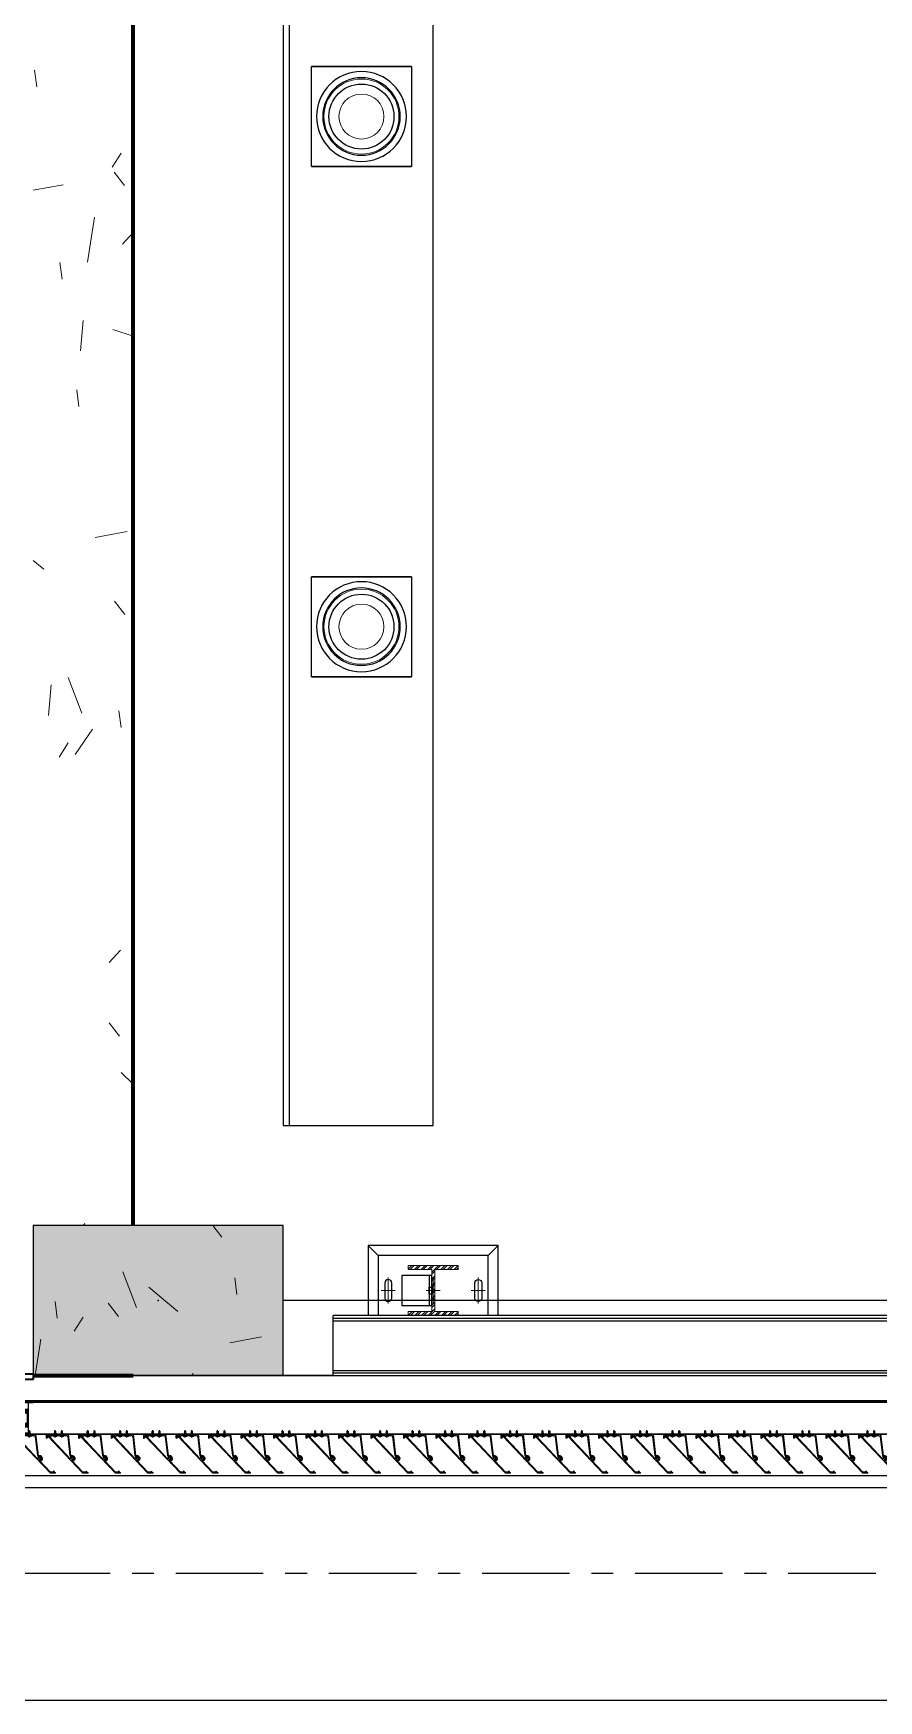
# Model space of a CAD drawing. Header units: millimetres. Extents: x -4391136 to -1798569, y -886572 to -291056.
# Drawn here: x -2515103 to -2513412, y -394066 to -390732 of the extents above; entities that cross this region are included whole.
import ezdxf
from ezdxf.enums import TextEntityAlignment as Align

# ---------------------------------------------------------------- set-up
doc = ezdxf.new("R2010")
doc.units = ezdxf.units.MM
doc.set_wipeout_variables(frame=1)
for name, pattern in [('CENTER', [50.800000000000004, 31.75, -6.35, 6.35, -6.35]), ('TA_GL_000.70000', [1.925, 0.7, -0.175, 0.175, -0.175, 0.7]), ('XKITLINE00', [0]), ('XKITLINE02', [4, 2, -2]), ('Xref-C-1-PP17-AR-2214-01-B$0$Hidden', [7.143800000000001, 4.7625, -2.3813])]:
    doc.linetypes.add(name, pattern=pattern)
for name, color, linetype in [('000 - 0_SYM_DWG_GRID-BUBBLE_MAIN_COLOR_1', 7, 'Continuous'), ('000 - 0_SYM_DWG_GRIDLINE_MAIN_COLOR_251', 7, 'Continuous'), ('000 - CONCRETE_COL_HATCH_', 7, 'Continuous'), ('000 - EXISTING_COLUMN_CUT_COLOR_5', 7, 'Continuous'), ('000 - EXISTING_CONCRETE_CUT_COLOR_5', 7, 'Continuous'), ('000 - GRID', 7, 'CENTER'), ('000 - STRUCTURE_STEEL_ACCESORIES_HATCH_', 7, 'Continuous'), ('000 - STRUCTURE_STEEL_ACCESORIES_HIDDEN_', 7, 'Continuous'), ('000 - STRUCTURE_STEEL_ACCESORIES_MAIN_COLOR_1', 7, 'Continuous'), ('000 - STRUCTURE_STEEL_FRAMING_CUT_COLOR_4', 7, 'Continuous'), ('000 - STRUCTURE_STEEL_FRAMING_HIDDEN_', 7, 'Continuous'), ('000 - STRUCTURE_STEEL_FRAMING_SUB_COLOR_2', 7, 'Continuous'), ('000 - STRUCTURE_STEEL_FRAMING_WIPEOUT_', 7, 'Continuous'), ('010 - ASPG_ACCESSORIES_MAIN_COLOR_1', 7, 'Continuous'), ('010 - ASPG_EXTR_MAIN_COLOR_2', 7, 'Continuous'), ('010 - ASPG_FRAMING_CUT_COLOR_4', 7, 'Continuous'), ('010 - ASPG_FRAMING_HATCH_', 7, 'Continuous'), ('010 - ASPG_FRAMING_MAIN_COLOR_1', 7, 'Continuous'), ('010 - ASPG_FRAMING_MAIN_COLOR_2', 7, 'Continuous'), ('010 - ASPG_FRAMING_SUB_COLOR_2', 7, 'Continuous'), ('010 - ASPG_FRAMING_WIPEOUT_', 7, 'Continuous'), ('_PP-Dim', 7, 'Continuous'), ('BOLT & SCREW', 7, 'Continuous'), ('Center Line', 7, 'CENTER'), ('Xref-C-1-PP17-AR-2214-01-B$0$A-DETL-MBND', 7, 'Xref-C-1-PP17-AR-2214-01-B$0$Hidden'), ('Xref-C-1-PP17-AR-2214-01-B$0$A-FLOR-E', 7, 'Continuous'), ('Xref-C-1-PP17-AR-2214-01-B$0$A-GLAZ-CURT', 7, 'Continuous'), ('Xref-C-1-PP17-AR-2214-01-B$0$A-ROOF', 7, 'Continuous'), ('Xref-C-1-PP17-AR-2214-01-B$0$A-ROOF-OTLN', 7, 'Continuous'), ('Xref-C-1-PP17-AR-2214-01-B$0$A-Wall', 7, 'Continuous'), ('Xref-C-1-PP17-AR-2214-01-B$0$A-WALL-PATT', 7, 'Continuous'), ('Xref-C-1-PP17-AR-2214-01-B$0$P-SANR-FIXT', 7, 'Continuous'), ('Xref-C-1-PP17-AR-2214-01-B$0$S-BEAM', 7, 'Continuous'), ('Xref-C-1-PP17-AR-2214-01-B$0$S-COLS', 7, 'Continuous'), ('Xref-C-1-PP17-AR-2214-01-B$0$S-COLS-E', 7, 'Continuous'), ('Xref-C-1-PP17-AR-2214-01-B$0$WALL-E', 7, 'Continuous')]:
    doc.layers.add(name, color=color, linetype=linetype)
doc.layers.add('000 - STRUCTURE_STEEL_FRAMING_DEF_SUB', color=7, linetype='Continuous', plot=False)
doc.layers.add('010 - ASPG_EXTR_DEF_SUB', color=7, linetype='Continuous', plot=False)
doc.layers.add('12-GRID', color=7, linetype='CENTER', lineweight=13)
doc.layers.add('SCREW', color=7, linetype='Continuous', lineweight=5)
doc.styles.add('Arial', font='arial.ttf', dxfattribs={"height": 1500})
doc.styles.add('TA', font='', dxfattribs={"height": 4.5})
doc.styles.get('TA').set_extended_font_data('Cordia New')

# ---------------------------------------------------------------- blocks, each defined once
blk = doc.blocks.new('*U1279')
at = {"layer": '000 - 0_SYM_DWG_GRIDLINE_MAIN_COLOR_251', "color": 7, "linetype": 'ByBlock', "ltscale": 5}
blk.add_line((29.9999999999998, 0), (-560.4999999999969, 6.311186212045594e-14), dxfattribs=at)
at = {"color": 7, "style": 'TA', "flags": 1}
blk.add_attdef('LOCATION', (5.999999999999999, -6.000000000000001), '', height=4.5, rotation=270, dxfattribs=at)
at = {"layer": '000 - 0_SYM_DWG_GRID-BUBBLE_MAIN_COLOR_1', "color": 7, "style": 'Arial'}
blk.add_attdef('GRID-HEAD', text='', height=4.000000000000002, rotation=179.9999999999862, dxfattribs=at).set_placement((73.74999998541178, 0), align=Align.MIDDLE_CENTER)
blk = doc.blocks.new('W-1-PP17-ENT2_REV00_20260526-152343_LOPF_MAIN_DIMS')
at = {"layer": '000 - GRID', "color": 7, "linetype": 'TA_GL_000.70000', "xscale": 50.00000000000036, "yscale": 50.00000000000036, "zscale": 50.00000000000036, "rotation": 180}
blk.add_blockref('*U1279', (-26525, -10599.99999999948), dxfattribs=at)
blk = doc.blocks.new('Xref-C-1-PP17-AR-2214-01-B$0$DPA_PF_Floor Drain_Dome - 200L x 200W-22736265-ENTRANCE 2 - LOWER ROOF FLOOR PLAN01-flat-2')
at = {"layer": 'Xref-C-1-PP17-AR-2214-01-B$0$P-SANR-FIXT', "color": 7}
for p, q in [((-100, -100), (-100, 100)), ((-100, 100), (100, 100)), ((100, 100), (100, -100)), ((100, -100), (-100, -100))]:
    blk.add_line(p, q, dxfattribs=at)
at = {"layer": 'Xref-C-1-PP17-AR-2214-01-B$0$P-SANR-FIXT', "color": 7, "lineweight": 9}
for p, q in [((-100, -100), (-100, 100)), ((-100, 100), (100, 100)), ((100, 100), (-100, 100)), ((-100, 100), (-100, -100)), ((100, 100), (100, -100)), ((100, -100), (100, 100)), ((100, -100), (-100, -100)), ((-100, -100), (100, -100))]:
    blk.add_line(p, q, dxfattribs=at)
at = {"layer": 'Xref-C-1-PP17-AR-2214-01-B$0$P-SANR-FIXT', "color": 7}
blk.add_circle((0, 0), 65.00000000000009, dxfattribs=at)
for radius, start, end in [(90.00000000000969, 0, 180), (77.50000000000539, 0, 180), (90.00000000000969, 180, 0), (77.50000000000539, 180, 0)]:
    blk.add_arc((0, 0), radius, start, end, dxfattribs=at)
at = {"layer": 'Xref-C-1-PP17-AR-2214-01-B$0$P-SANR-FIXT', "color": 7, "lineweight": 9}
for radius, start, end in [(74.99999999999994, 90, 270), (74.99999999999994, 270, 90), (45.00000000000005, 90, 270), (45.00000000000004, 270, 90)]:
    blk.add_arc((0, 0), radius, start, end, dxfattribs=at)
blk = doc.blocks.new('Xref-C-1-PP17-AR-2214-01-B$0$ACM_STR_COLN_Precast- Rectangular Column - 300x500-31462673-ENTRANCE 2 - LOWER ROOF FLOOR PLAN01-flat-1')
at = {"layer": 'Xref-C-1-PP17-AR-2214-01-B$0$S-COLS-E', "lineweight": 9}
h = blk.add_hatch(dxfattribs=at)
h.set_pattern_fill('ACET-2D-FP_30', style=0, pattern_type=2)
h.set_pattern_definition([(49.99999999999999, (2730087.727, 516183.947), (-459.0337474724126, 385.1750482020263), [76.2, -838.2]), (355, (2730087.727, 516183.947), (65.2825274575068, 746.1827032957545), [60.96, -670.56]), (100.451, (2730148.455, 516178.634), (-693.3830033246074, -127.8976821547151), [64.76000000000003, -712.3600000000004]), (46.184, (2730087.727, 516387.1470000001), (-648.5724862192296, 622.3064181256746), [114.3, -1257.299999999999]), (96.63599999999998, (2730178.087, 516373.133), (-1050.534318683824, -122.2199233656631), [97.14000000000112, -1068.540000000012]), (351.184, (2730087.727, 516387.1470000001), (172.1971373415032, 1110.274966525139), [91.44000000000005, -1005.840000000001]), (21, (2730189.327, 516336.347), (-214.7433929342337, 559.4256646482164), [76.20000000000026, -838.2000000000029]), (326, (2730189.327, 516336.347), (418.8539380654042, 620.9765000836203), [60.95999999999972, -670.5599999999969]), (71.45100000000001, (2730239.865, 516302.258), (-668.4524660190125, 224.2969172171013), [64.75999999999985, -712.3599999999983]), (37.50000000000001, (2730087.727, 516183.947), (-158.7692420154774, 206.9121046213362), [33.528, -628.904, 33.528, -1320.292]), (37.50000000000001, (2730087.727, 516183.947), (-158.7692420154774, 206.9121046213362), [-695.96, -647.192, 33.528, -639.572]), (7.499999999999999, (2730087.727, 516183.947), (-47.30360574389223, 359.3065578758984), [33.528, -354.584, 33.528, -870.204]), (7.499999999999999, (2730087.727, 516183.947), (-47.30360574389223, 359.3065578758984), [-421.64, -613.664, 33.528, -223.012]), (327.5, (2729861.159, 516183.947), (146.1911639370438, 229.474161533996), [33.52800000000035, -220.4720000000024, 33.52800000000035, -1810.512000000019]), (327.5, (2729861.159, 516183.947), (146.1911639370438, 229.474161533996), [-287.5280000000031, -758.9520000000081, 33.52800000000035, -1018.032000000011]), (317.5, (2729759.559, 516183.947), (321.0978918266117, 350.4168590258024), [33.52799999999964, -296.6719999999968, 33.52799999999964, -1239.519999999987]), (317.5, (2729759.559, 516183.947), (321.0978918266117, 350.4168590258024), [-363.7279999999961, -492.7599999999948, 33.52799999999964, -713.2319999999924])])
h.paths.add_polyline_path([(-150.000000002794, -190.0000000005239), (-150.000000002794, -200.0000000005239), (149.999999997206, -200.0000000005239), (149.999999997206, 299.9999999994761), (-150.000000002794, 299.9999999994761)])
at = {"layer": 'Xref-C-1-PP17-AR-2214-01-B$0$S-COLS', "color": 7}
for p, q in [((150, 300), (-150, 300)), ((-150, 300), (-150, 290)), ((-150, 290), (-150, -190)), ((150, 290), (150, 300)), ((150, -190), (150, 290)), ((-150, -190), (-150, -200)), ((-150, -200), (150, -200)), ((150, -200), (150, -190))]:
    blk.add_line(p, q, dxfattribs=at)
blk = doc.blocks.new('Xref-C-1-PP17-AR-2214-01-B$0$DPA_PF_Floor Drain_Dome - 200L x 200W-22736265-ENTRANCE 2 - LOWER ROOF FLOOR PLAN01-flat-1')
at = {"layer": 'Xref-C-1-PP17-AR-2214-01-B$0$P-SANR-FIXT', "color": 7}
for p, q in [((-100, -100), (-100, 100)), ((-100, 100), (100, 100)), ((100, 100), (100, -100)), ((100, -100), (-100, -100))]:
    blk.add_line(p, q, dxfattribs=at)
at = {"layer": 'Xref-C-1-PP17-AR-2214-01-B$0$P-SANR-FIXT', "color": 7, "lineweight": 9}
for p, q in [((-100, -100), (-100, 100)), ((-100, 100), (100, 100)), ((100, 100), (-100, 100)), ((-100, 100), (-100, -100)), ((100, 100), (100, -100)), ((100, -100), (100, 100)), ((100, -100), (-100, -100)), ((-100, -100), (100, -100))]:
    blk.add_line(p, q, dxfattribs=at)
at = {"layer": 'Xref-C-1-PP17-AR-2214-01-B$0$P-SANR-FIXT', "color": 7}
blk.add_circle((0, 0), 65.00000000000009, dxfattribs=at)
for radius, start, end in [(90.00000000000969, 0, 180), (77.50000000000539, 0, 180), (90.00000000000969, 180, 0), (77.50000000000539, 180, 0)]:
    blk.add_arc((0, 0), radius, start, end, dxfattribs=at)
at = {"layer": 'Xref-C-1-PP17-AR-2214-01-B$0$P-SANR-FIXT', "color": 7, "lineweight": 9}
for radius, start, end in [(74.99999999999994, 90, 270), (74.99999999999994, 270, 90), (45.00000000000005, 90, 270), (45.00000000000004, 270, 90)]:
    blk.add_arc((0, 0), radius, start, end, dxfattribs=at)
blk = doc.blocks.new('Xref-C-1-PP17-AR-2214-01-B$0$DPA_Curved type B - Curved Type B-31237771-ENTRANCE 2 - LOWER ROOF FLOOR PLAN01-flat-1')
at = {"layer": 'Xref-C-1-PP17-AR-2214-01-B$0$A-GLAZ-CURT', "color": 7}
for p, q in [((0, 750), (0, -750)), ((0, -750), (0, 750))]:
    blk.add_line(p, q, dxfattribs=at)
blk = doc.blocks.new('Xref-C-1-PP17-AR-2214-01-B$0$DPA_Curved type A - Curved Type A-31239856-ENTRANCE 2 - LOWER ROOF FLOOR PLAN01-flat-1')
at = {"layer": 'Xref-C-1-PP17-AR-2214-01-B$0$A-GLAZ-CURT', "color": 7}
for p, q in [((0, 750.0000001523877), (0, 340.5497574991896)), ((0, 340.5497574991896), (0, 750.0000001523877))]:
    blk.add_line(p, q, dxfattribs=at)
blk = doc.blocks.new('Xref-C-1-PP17-AR-2214-01-B$0$DPA_CP_Entrance Canopy Curve_Ent 2_Edge Rev B-2 - Entrance Canopy Curve_Right-28747511-ENTRANCE 2 - LOWER ROOF FLOOR PLAN01-flat-1')
at = {"layer": 'Xref-C-1-PP17-AR-2214-01-B$0$A-GLAZ-CURT', "color": 7, "lineweight": 35}
for p, q in [((-2729940.244708745, -516383.9466690921), (-2729940.244708745, -516562.7777982921)), ((-2729930.244708745, -516383.3969165502), (-2729937.727068959, -516383.3969165502)), ((-2729930.244708745, -516562.7777982921), (-2729930.244708745, -516383.3969165502))]:
    blk.add_line(p, q, dxfattribs=at)
blk = doc.blocks.new('*U2737')
at = {"layer": '000 - CONCRETE_COL_HATCH_'}
h = blk.add_hatch(dxfattribs=at)
h.set_pattern_fill('AR-CONC', scale=0.5)
h.set_pattern_definition([(49.99999999999999, (0, -6.123233995708253e-15), (3.586300913003767, -0.3137606749129755), [0.375, -4.125]), (355, (0, -6.123233995708253e-15), (-0.693756668065, 3.760960668500059), [0.3, -3.3]), (100.45144446, (0.2988584049999972, -0.02614672000000612), (2.89254423363556, 3.447199954843147), [0.3187009599999998, -3.505710559999998]), (46.18420000000001, (0, 0.9999999999999939), (5.336206653357862, -0.8275964039653827), [0.5625, -6.1875]), (96.63563549, (0.4446837249999973, 0.9310334649999938), (4.673309728371142, 4.870593003872752), [0.47805171, -5.258568799999999]), (351.1841639899999, (0, 0.9999999999999939), (4.673309725273866, 4.870593001349951), [0.45, -4.950000005]), (21, (0.5, 0.7499999999999939), (2.984535260592308, -2.013094453326694), [0.375, -4.125]), (326.0000000000001, (0.5, 0.7499999999999939), (1.216576659607909, 3.625750225234265), [0.3, -3.3]), (71.45144474, (0.7487112700000012, 0.5822421299999939), (4.201111883649856, 1.612655764031769), [0.31870095, -3.50571056]), (37.50000000000001, (0, -6.123233995708253e-15), (0.06079927658645334, 1.664469269156557), [0, -3.26, 0, -3.35, 0, -3.3125]), (7.499999999999999, (0, -6.123233995708253e-15), (1.315347687210743, 1.972058559411801), [0, -1.91, 0, -3.185, 0, -1.2625]), (327.5, (-1.115000000000002, -6.123233995708253e-15), (2.669112180862045, -0.1127743586718988), [0, -1.25, 0, -3.9, 0, -5.175]), (317.5, (-1.615000000000002, -6.123233995708253e-15), (2.915930846711931, 0.5005249116615886), [0, -1.625, 0, -2.59, 0, -3.675])])
h.paths.add_polyline_path([(-250.0000000002328, -150.0000000013974), (250.0000000002328, -150.0000000013974), (250.0000000002328, 150.0000000013965), (-250.0000000002328, 150.0000000013965)])
at = {"color": 7}
blk.add_point((0, -4.547473508864641e-13), dxfattribs=at)
at = {"layer": '000 - EXISTING_COLUMN_CUT_COLOR_5', "color": 7}
blk.add_lwpolyline([(-250.0000000002328, -150.0000000013974), (250.0000000002328, -150.0000000013974), (250.0000000002328, 150.0000000013965), (-250.0000000002328, 150.0000000013965)], close=True, dxfattribs=at)
blk = doc.blocks.new('W-1-PP17-ENT2_REV00_20260526-152612_EX_LOPF-1')
at = {"layer": 'Xref-C-1-PP17-AR-2214-01-B$0$A-WALL-PATT', "lineweight": 9}
h = blk.add_hatch(dxfattribs=at)
h.set_pattern_fill('ACET-2D-FP_11', angle=-39.99999999997265, style=0, pattern_type=2)
h.set_pattern_definition([(140.0000000000273, (-19535.0006426787, -5352.504443557526), (-385.17504819663, -459.0337474662813), [76.2000000016863, -838.2000000185496]), (85.00000000002728, (-19535.0006426787, -5352.504443557526), (-746.182703292987, 65.28252745699113), [60.95999998934607, -670.5599998828066]), (190.4510000000273, (-19529.68714455469, -5291.77617947344), (127.8976821521067, -693.3830033084379), [64.75999999792225, -712.3599999771448]), (136.1840000000273, (-19738.20018154569, -5352.50425312767), (-622.306418101827, -648.5724861947823), [114.3000000090041, -1257.300000099045]), (186.6360000000273, (-19724.18609866314, -5262.144063475134), (122.2199233644646, -1050.534318669234), [97.13999999808287, -1068.539999978911]), (81.18400000002735, (-19738.20018154569, -5352.50425312767), (-1110.274966523866, 172.1971373409029), [91.44000001127148, -1005.840000123987]), (111.0000000000273, (-19687.39988022018, -5250.904148278816), (-559.4256646492287, -214.7433929350229), [76.20000000026224, -838.2000000028846]), (56.00000000002737, (-19687.39988022018, -5250.904148278816), (-620.9765001018534, 418.8539380771107), [60.96000000798914, -670.5600000878804]), (161.4510000000273, (-19653.31147378683, -5200.36609522166), (-224.2969171917646, -668.4524659444579), [64.76000000175955, -712.360000019355]), (127.5000000000273, (-19535.0006426787, -5352.504443557526), (-206.9121046008077, -158.7692419998349), [33.52799999595497, -628.9039999241251, 33.52799999595497, -1320.291999840712]), (127.5000000000273, (-19535.0006426787, -5352.504443557526), (-206.9121046008077, -158.7692419998349), [-695.959999916035, -647.1919999219186, 33.52799999595497, -639.571999922838]), (97.50000000002731, (-19535.0006426787, -5352.504443557526), (-359.3065578895622, -47.30360574601231), [33.52800000462985, -354.5840000489642, 33.52800000462985, -870.2040001201657]), (97.50000000002731, (-19535.0006426787, -5352.504443557526), (-359.3065578895622, -47.30360574601231), [-421.6400000582239, -613.6640000847402, 33.52800000462985, -223.0120000307955]), (57.50000000002731, (-19534.99985448504, -5579.072899473889), (-229.4741615089589, 146.1911639207974), [33.52800000332779, -220.4720000218828, 33.52800000332779, -1810.512000179701]), (57.50000000002731, (-19534.99985448504, -5579.072899473889), (-229.4741615089589, 146.1911639207974), [-287.5280000285384, -758.9520000753291, 33.52800000332779, -1018.032000101044]), (47.50000000002732, (-19534.9999497002, -5680.672668907384), (-350.416859014542, 321.097891815938), [33.52800000205954, -296.6720000182238, 33.52800000205954, -1239.52000007614]), (47.50000000002732, (-19534.9999497002, -5680.672668907384), (-350.416859014542, 321.097891815938), [-363.7280000223428, -492.7600000302689, 33.52800000205954, -713.2320000438118])])
h.paths.add_polyline_path([(-19735.00000000233, -5056.316720992385), (-19735.00000000233, -5369.373662744707), (-19735.00000000233, -9905.01763978327), (-19535.00000000233, -9905.01763978327), (-19535.00000000233, -499.9999999958673), (-19735.00000000233, -499.9999999958673)])
at = {"layer": 'Xref-C-1-PP17-AR-2214-01-B$0$A-DETL-MBND', "color": 7}
blk.add_line((-19734.45024575666, -10204.99999999959), (-17125.00000000186, -10204.99999999959), dxfattribs=at)
at = {"layer": 'Xref-C-1-PP17-AR-2214-01-B$0$A-FLOR-E', "color": 7}
for p, q in [((-19235.00000000186, -599.9999999986612), (-19235.00000000186, -9704.999999999127)), ((-19222.29999829829, -9704.999999999127), (-19222.29999829829, -599.9999999986612)), ((-18935.00000000186, -9704.999999999127), (-18935.00000000186, -599.9999999986612)), ((-18978.64999915008, -7587.654442463594), (-19178.64999915008, -7587.654442463594)), ((-19178.64999915008, -7787.654442463594), (-19178.64999915008, -7587.654442463594)), ((-18978.64999915008, -7587.654442463594), (-18978.64999915008, -7787.654442463594)), ((-19178.64999915008, -7787.654442463594), (-18978.64999915008, -7787.654442463594)), ((-18978.64999915008, -8607.695078790712), (-19178.64999915008, -8607.695078790712)), ((-19178.64999915008, -8807.695078790712), (-19178.64999915008, -8607.695078790712)), ((-18978.64999915008, -8607.695078790712), (-18978.64999915008, -8807.695078790712)), ((-19178.64999915008, -8807.695078790712), (-18978.64999915008, -8807.695078790712)), ((-19235.00000000186, -9704.999999999127), (-18935.00000000186, -9704.999999999127)), ((-19235.00000000186, -9905.008819892595), (-19435.00000000186, -9905.008819892595)), ((-16634.99999829847, -10055.0088198926), (-19235.00000000186, -10055.0088198926)), ((-12700.00000000186, -10205.0088198926), (-19734.45024575666, -10205.0088198926))]:
    blk.add_line(p, q, dxfattribs=at)
at = {"layer": 'Xref-C-1-PP17-AR-2214-01-B$0$A-ROOF', "color": 7}
for p, q in [((-10434.45024575666, -10204.99999999959), (-19734.45024575666, -10204.99999999959)), ((-23134.45024575666, -10405.00881989306), (-10434.45024575666, -10405.00881989306))]:
    blk.add_line(p, q, dxfattribs=at)
at = {"layer": 'Xref-C-1-PP17-AR-2214-01-B$0$A-ROOF-OTLN', "color": 7}
for p, q in [((-10434.45024575666, -10429.7659334974), (-23159.207359361, -10429.7659334974)), ((-10434.45024575666, -10855.00881989306), (-23584.45024575666, -10855.00881989306))]:
    blk.add_line(p, q, dxfattribs=at)
at = {"layer": 'Xref-C-1-PP17-AR-2214-01-B$0$A-Wall', "color": 7, "lineweight": 70}
for p, q in [((-19535.00000000186, -9905.017639786063), (-19535.00000000186, -499.9999999986612)), ((-19735.00000000186, -10205.0088198926), (-19535.00000000186, -10205.0088198926))]:
    blk.add_line(p, q, dxfattribs=at)
at = {"layer": 'Xref-C-1-PP17-AR-2214-01-B$0$S-BEAM', "color": 7}
blk.add_line((-19234.99999829847, -10205.01763978606), (470.0000017015263, -10205.01763978606), dxfattribs=at)
at = {"layer": 'Xref-C-1-PP17-AR-2214-01-B$0$WALL-E', "color": 7}
for p, q in [((-16634.99999829847, -10055.0088198926), (-19234.99999829847, -10055.0088198926)), ((-12700.00000000186, -10205.0088198926), (-19734.45024575666, -10205.0088198926))]:
    blk.add_line(p, q, dxfattribs=at)
at = {"color": 7, "rotation": 270}
for name, p in [('Xref-C-1-PP17-AR-2214-01-B$0$DPA_PF_Floor Drain_Dome - 200L x 200W-22736265-ENTRANCE 2 - LOWER ROOF FLOOR PLAN01-flat-1', (-19078.64999915008, -7687.654442463594)), ('Xref-C-1-PP17-AR-2214-01-B$0$DPA_PF_Floor Drain_Dome - 200L x 200W-22736265-ENTRANCE 2 - LOWER ROOF FLOOR PLAN01-flat-2', (-19078.64999915008, -8707.695078790712)), ('Xref-C-1-PP17-AR-2214-01-B$0$DPA_CP_Entrance Canopy Curve_Ent 2_Edge Rev B-2 - Entrance Canopy Curve_Right-28747511-ENTRANCE 2 - LOWER ROOF FLOOR PLAN01-flat-1', (496648.9466707949, -2740142.744708746)), ('Xref-C-1-PP17-AR-2214-01-B$0$ACM_STR_COLN_Precast- Rectangular Column - 300x500-31462673-ENTRANCE 2 - LOWER ROOF FLOOR PLAN01-flat-1', (-19534.99999829847, -10055.01763978606)), ('Xref-C-1-PP17-AR-2214-01-B$0$DPA_Curved type A - Curved Type A-31239856-ENTRANCE 2 - LOWER ROOF FLOOR PLAN01-flat-1', (-20075.0000032559, -10204.99999999959)), ('Xref-C-1-PP17-AR-2214-01-B$0$DPA_Curved type B - Curved Type B-31237771-ENTRANCE 2 - LOWER ROOF FLOOR PLAN01-flat-1', (-18575.00000310317, -10204.99999999959))]:
    blk.add_blockref(name, p, dxfattribs=at)
at = {"layer": '000 - EXISTING_CONCRETE_CUT_COLOR_5', "color": 7}
blk.add_blockref('*U2737', (-19484.99999829894, -10055.01763978467), dxfattribs=at)
blk = doc.blocks.new('*U1993')
at = {"color": 7}
blk.add_wipeout([(-949.9999999999994, -3.637978807091713e-12), (1000.0036141974834, -3.637978807091713e-12), (1000.0036141974834, 119.92499999998518), (-949.9999999999994, 119.92499999998518)], dxfattribs=at).dxf.layer = '010 - ASPG_FRAMING_WIPEOUT_'
at = {"layer": '010 - ASPG_FRAMING_MAIN_COLOR_1', "color": 7}
for p, q in [((1000.003614197485, 119.9249999999884), (-950, 119.9249999999884)), ((-949.9999999999709, 0), (-950, 119.9249999999884)), ((-950, 114.8500000000058), (1000.003614197485, 114.8500000000058)), ((-950, 109.5400000000081), (1000.003614197485, 109.5400000000081)), ((-950, 10.38499999998021), (1000.003614197485, 10.38499999998021)), ((-949.9999999999563, 5.309999999997672), (1000.003614197485, 5.309999999997672)), ((-949.9999999999709, 0), (1000.003614197485, 0))]:
    blk.add_line(p, q, dxfattribs=at)
blk = doc.blocks.new('000_ASPG_TYP_FILES_STRUCTURE_STEEL_BK')
at = {"layer": '000 - STRUCTURE_STEEL_ACCESORIES_HIDDEN_', "color": 7}
blk.add_lwpolyline([(0, 6.999999999999091), (5.000000000001819, 6.999999999999091), (5.000000000001819, -7.000000000000909), (0, -7.000000000000909)], close=True, dxfattribs=at)
at = {"layer": '000 - STRUCTURE_STEEL_ACCESORIES_MAIN_COLOR_1', "color": 7}
for points in [[(0, -30), (60.00000000000182, -30), (60.00000000000182, 30), (0, 30)], [(0, -30), (5.000000000001819, -30), (5.000000000001819, 30), (0, 30)]]:
    blk.add_lwpolyline(points, close=True, dxfattribs=at)
blk = doc.blocks.new('000_CKST_FAMELINE_STEEL_STRUCTURE-COLUMN_TOP_VIEW')
at = {"layer": '000 - STRUCTURE_STEEL_FRAMING_DEF_SUB', "color": 7, "linetype": 'XKITLINE00', "lineweight": 0}
for p, q in [((9.307315673519661e-15, 75.99999999999636), (1.27363267111327e-14, 104)), ((26.00000000000001, 90), (-25.99999999999999, 90)), ((1.714505518806517e-15, 14), (-1.714505518806517e-15, -14.00000000000364)), ((26, -3.641162888769496e-12), (-26, -3.63479472541393e-12)), ((25.99999999999999, -90.00000000000364), (-26.00000000000001, -90.00000000000364)), ((-9.307315673519661e-15, -76), (-1.27363267111327e-14, -104.0000000000036))]:
    blk.add_line(p, q, dxfattribs=at)
at = {"layer": '000 - STRUCTURE_STEEL_FRAMING_SUB_COLOR_2', "color": 7}
for p, q in [((-69.99999999999999, 109.9999999999982), (-89.99999999999999, 129.9999999999982)), ((70.00000000000001, 109.9999999999982), (90.00000000000001, 129.9999999999982)), ((-70.00000000000001, -110.0000000000018), (-90.00000000000001, -130.0000000000018)), ((69.99999999999999, -110.0000000000018), (89.99999999999999, -130.0000000000018))]:
    blk.add_line(p, q, dxfattribs=at)
for points in [[(90.00000000000001, 129.9999999999982), (-89.99999999999999, 129.9999999999982), (-90.00000000000001, -130.0000000000018), (89.99999999999999, -130.0000000000018)], [(70.00000000000001, 109.9999999999982), (-69.99999999999999, 109.9999999999982), (-70.00000000000001, -110.0000000000018), (69.99999999999999, -110.0000000000018)]]:
    blk.add_lwpolyline(points, close=True, dxfattribs=at)
for points in [[(14.99998100232188, 82.99998733651228), (-15.00001899767812, 82.99998733651228, -0.4142135623730904), (-22.000018997678, 89.99998733651228, -0.414213562373095), (-15.000018997678, 96.99998733651228), (14.99998100232189, 96.99998733651228, -0.414213562373095), (21.99998100232188, 89.99998733651228), (21.99998100232188, 89.99998733651228, -0.414213562373095)], [(14.99998100232186, -82.99998733651591), (-15.00001899767814, -82.99998733651591, 0.4142135623730904), (-22.00001899767802, -89.99998733651591, 0.414213562373095), (-15.00001899767802, -96.99998733651591), (14.99998100232186, -96.99998733651591, 0.414213562373095), (21.99998100232186, -89.99998733651591), (21.99998100232186, -89.99998733651591, 0.414213562373095)]]:
    blk.add_lwpolyline(points, format="xyb", close=True, dxfattribs=at)
at = {"color": 7, "rotation": 270}
blk.add_blockref('000_ASPG_TYP_FILES_STRUCTURE_STEEL_BK', (-3.673940397441503e-16, -3.000000000001364), dxfattribs=at)
at = {"color": 7}
blk.add_wipeout([(50.00000000000019, 49.999999999998394), (50.00000000000018, -50.00000000000168), (170.00000000000017, -50.000000000001705), (170.0000000000002, 49.999999999998366)], dxfattribs=at).dxf.layer = '000 - STRUCTURE_STEEL_FRAMING_WIPEOUT_'
at = {"layer": '000 - STRUCTURE_STEEL_ACCESORIES_HATCH_'}
h = blk.add_hatch(dxfattribs=at)
h.set_pattern_fill('ANSI32', scale=25.00000000000001, angle=270)
h.set_pattern_definition([(315, (1524.513863548916, 2469.06180239583), (6.629126073623885, 6.629126073623887), []), (315, (1524.513863548916, 2464.642385020829), (6.629126073623885, 6.629126073623887), [])])
h.paths.add_polyline_path([(-50.00000000000001, -50.00000000000136), (-42.00000000000001, -50.00000000000136), (-42, -3.000000000001359), (42, -3.00000000000137), (41.99999999999999, -50.00000000000137), (49.99999999999999, -50.00000000000137), (50.00000000000001, 49.99999999999863), (42.00000000000001, 49.99999999999863), (42, 2.999999999994992), (-42, 2.999999999995003), (-41.99999999999999, 49.99999999999864), (-49.99999999999999, 49.99999999999864)])
at = {"layer": '000 - STRUCTURE_STEEL_FRAMING_CUT_COLOR_4', "color": 7, "lineweight": 0}
blk.add_lwpolyline([(-50.00000000000001, -50.00000000000136), (-42.00000000000001, -50.00000000000136), (-42, -3.000000000001359), (42, -3.00000000000137), (41.99999999999999, -50.00000000000137), (49.99999999999999, -50.00000000000137), (50.00000000000001, 49.99999999999863), (42.00000000000001, 49.99999999999863), (42, 2.999999999994992), (-42, 2.999999999995003), (-41.99999999999999, 49.99999999999864), (-49.99999999999999, 49.99999999999864)], close=True, dxfattribs=at)
at = {"layer": '000 - STRUCTURE_STEEL_FRAMING_DEF_SUB', "color": 7, "linetype": 'XKITLINE00', "lineweight": 0}
for p, q in [((110, 43.99999999999635), (110, 15.99999999999635)), ((96, 29.99999999999635), (124, 29.99999999999635)), ((96, -30.00000000000365), (124, -30.00000000000365)), ((110, -16.00000000000365), (110, -44.00000000000001))]:
    blk.add_line(p, q, dxfattribs=at)
at = {"layer": '000 - STRUCTURE_STEEL_FRAMING_HIDDEN_', "color": 7, "linetype": 'XKITLINE02', "ltscale": 4}
for p, q in [((56.00000000000022, -50.00000000000183), (56.00000000000023, 49.99999999999817)), ((50.00000000000023, 2.999999999998175), (170.0000000000002, 2.99999999999816)), ((50.00000000000023, -3.000000000001825), (170.0000000000002, -3.00000000000184))]:
    blk.add_line(p, q, dxfattribs=at)
at = {"layer": '000 - STRUCTURE_STEEL_FRAMING_SUB_COLOR_2', "color": 7}
for p, q in [((50.00000000000023, 2.999999999998175), (50.00000000000023, -3.000000000001825)), ((170.0000000000002, 2.99999999999816), (170.0000000000002, -3.00000000000184))]:
    blk.add_line(p, q, dxfattribs=at)
blk.add_lwpolyline([(50.00000000000023, 49.99999999999817), (50.00000000000022, -50.00000000000183), (170.0000000000002, -50.00000000000184), (170.0000000000002, 49.99999999999816)], close=True, dxfattribs=at)
for centre in [(110, 29.99999999999635), (110, -30.00000000000183)]:
    blk.add_circle(centre, 7, dxfattribs=at)
blk = doc.blocks.new('*U3395')
at = {"layer": '12-GRID', "color": 7, "linetype": 'CENTER'}
for p, q in [((5.684341886080801e-14, -6.200000000000029), (5.684341886080801e-14, 2.200000000000029)), ((-4.199999999999973, -2), (4.200000000000085, -2))]:
    blk.add_line(p, q, dxfattribs=at)
at = {"layer": 'BOLT & SCREW', "color": 7}
for p, q in [((-0.553537628269381, -1.771128018217196), (-1.767499999999847, -1.558125000000442)), ((-0.553537628269381, -2.228871981782805), (-1.767500000000483, -2.441875000000354)), ((-0.4577439635652332, -1.771128018217196), (-0.8837500000000146, -1.558125000000442)), ((-0.4577439635652332, -2.228871981782805), (-0.8837500000000146, -2.441875000000354)), ((-0.2288719817826677, -1.446462371730204), (-0.4418749999998197, -0.2325000000002947)), ((-0.2288719817826677, -1.542256036434869), (-0.4418749999998197, -1.116250000000048)), ((-0.2288719817826677, -2.457743963565131), (-0.4418749999998197, -2.883750000000271)), ((-0.2288719817821107, -2.553537628269438), (-0.4418749999998197, -3.767500000000023)), ((0.2288719817822642, -1.446462371730562), (0.4418749999996946, -0.2324999999999764)), ((0.2288719817822642, -1.542256036434869), (0.4418749999996946, -1.116250000000048)), ((0.4418749999996946, -2.883750000000271), (0.2288719817829008, -2.457743963565131)), ((0.2288719817829008, -2.553537628269438), (0.4418749999999732, -3.767500000000023)), ((0.4577439635647103, -1.771128018217196), (0.8837499999994917, -1.558125000000442)), ((0.4577439635647103, -2.228871981782805), (0.8837500000001283, -2.441874999999877)), ((0.5535376282692559, -1.771128018217196), (1.767500000000001, -1.558125000000124)), ((0.5535376282692559, -2.228871981782805), (1.767500000000001, -2.441874999999877))]:
    blk.add_line(p, q, dxfattribs=at)
for points in [[(-1.767500000000006, -1.558125000000442), (-0.8837500000001342, -1.558125000000442, 0.4142135623730394), (-0.4418749999998197, -1.116250000000048), (-0.4418749999998197, -0.2325000000002947), (0.4418749999996946, -0.2324999999999764), (0.4418749999996946, -1.116250000000048, 0.4142135623731505), (0.8837500000000089, -1.558125000000442), (1.76750000000012, -1.558125000000124), (1.76750000000012, -2.441874999999877), (0.8837500000000089, -2.441874999999877, 0.414213562373095), (0.4418749999996946, -2.883750000000271), (0.4418749999999732, -3.767500000000023), (-0.4418749999998197, -3.767500000000023), (-0.4418749999998197, -2.883750000000271, 0.4142135623730397), (-0.8837500000001342, -2.441875000000354), (-1.767500000000483, -2.441875000000354)], [(0.2288719817829008, -2.457743963565131, -0.414213562373095), (0.4577439635645909, -2.228871981782805), (0.5535376282692559, -2.228871981782805), (0.5535376282692559, -1.771128018217196), (0.4577439635645909, -1.771128018217196, -0.4142135623730951), (0.228871981782105, -1.542256036434869), (0.228871981782105, -1.446462371730562), (-0.2288719817826677, -1.446462371730204), (-0.2288719817826677, -1.542256036434869, -0.4142135623730951), (-0.4577439635649944, -1.771128018217196), (-0.553537628269381, -1.771128018217196), (-0.553537628269381, -2.228871981782805), (-0.4577439635649944, -2.228871981782805, -0.4142135623730951), (-0.2288719817826677, -2.457743963565131), (-0.2288719817822698, -2.553537628269438), (0.2288719817829008, -2.553537628269438)]]:
    blk.add_lwpolyline(points, format="xyb", close=True, dxfattribs=at)
blk.add_circle((5.684341886080801e-14, -2), 3.5, dxfattribs=at)
blk = doc.blocks.new('000_ASPG_TYP_FILES_20260218-010703_FRAME_EXTR_')
at = {"layer": '010 - ASPG_FRAMING_HATCH_'}
h = blk.add_hatch(dxfattribs=at)
h.set_pattern_fill('ANSI32', scale=0.1, angle=180)
h.set_pattern_definition([(225, (0, 0), (0.6735192090801866, -0.6735192090801868), []), (225, (-0.4490130000000001, 5.498823332255506e-17), (0.6735192090801866, -0.6735192090801868), [])])
edge = h.paths.add_edge_path()
edge.add_line((1.999999996740371, 15.99999999965075), (1.999999996740371, 1.999999999941792))
edge.add_line((1.999999996740371, 1.999999999941792), (39.69999999750871, 1.999999999941792))
edge.add_arc((39.69999999730499, 1.700000000040752), 0.2999999999010399, -3.891028654834372e-08, 89.99999996109239, ccw=False)
edge.add_line((39.99999999720603, 1.699999999837019), (39.99999999720603, 0.2999999996973202))
edge.add_arc((39.69999999750872, 0.2999999996973131), 0.2999999996973131, -90.00000000000142, 1.4210854715202004e-12, ccw=False)
edge.add_line((39.69999999750871, 0), (0.2999999996973202, 0))
edge.add_arc((0.2999999996973273, 0.2999999996973273), 0.2999999996973273, 180.0000000000013, 269.99999999999864, ccw=False)
edge.add_line((0, 0.2999999996973202), (0, 17.69999999989523))
edge.add_arc((0.2999999999301508, 17.70000000012806), 0.2999999999301508, 90.00000004446741, 180.0000000444674, ccw=False)
edge.add_line((0.2999999996973202, 18.00000000005821), (22.5570233851904, 18.00000000005821))
edge.add_arc((22.5570233856712, 18.50000000026317), 0.5000000002049632, 269.9999999449049, 380.2095453190142)
edge.add_arc((26.1699999981368, 19.82999999686102), 3.349999998908497, 182.0637942974167, 200.2095453254992, ccw=False)
edge.add_arc((23.58168000320438, 19.73672835517209), 0.7599999998138507, 2.0637943418387863, 182.0637943418388, ccw=False)
edge.add_arc((26.16999999910358, 19.82999999939922), 1.830000000338361, 182.0637943388468, 447.9362056470717)
edge.add_arc((26.263271644013, 22.41831999551505), 0.7600000000549151, 87.93620564125177, 267.9362056412518, ccw=False)
edge.add_arc((26.16999999863267, 19.8300000075356), 3.349999992334041, 69.79045460402187, 87.9362056313708, ccw=False)
edge.add_arc((27.49999999788272, 23.44297661244421), 0.5000000006038865, 249.7904545688332, 359.9999999442181)
edge.add_line((27.9999999984866, 23.44297661195742), (27.9999999984866, 26.67999999993481))
edge.add_line((27.9999999984866, 26.67999999993481), (28.49999999674037, 27.17999999958556))
edge.add_line((28.49999999674037, 27.17999999958556), (27.9999999984866, 27.67999999970198))
edge.add_line((27.9999999984866, 27.67999999970198), (27.9999999984866, 38.61999999982072))
edge.add_line((27.9999999984866, 38.61999999982072), (28.49999999674037, 39.11999999993714))
edge.add_line((28.49999999674037, 39.11999999993714), (27.9999999984866, 39.62000000005355))
edge.add_line((27.9999999984866, 39.62000000005355), (27.9999999984866, 42.85702338756528))
edge.add_arc((27.49999999787862, 42.85702338707262), 0.5000000006079759, 5.645408219420843e-08, 110.2095454304945)
edge.add_arc((26.16999999884449, 46.46999999186602), 3.349999992147246, 272.0637943651193, 290.20954539329375, ccw=False)
edge.add_arc((26.263271644013, 43.88168000403675), 0.7600000000258301, 92.06379435882718, 272.0637943588272, ccw=False)
edge.add_arc((26.16999999910502, 46.47000000012492), 1.830000000339747, 272.0637943528818, 537.9362056611998)
edge.add_arc((23.58168000320438, 46.56327164435061), 0.7599999998138507, 177.9362056581612, 357.9362056581612, ccw=False)
edge.add_arc((26.16999999825318, 46.47000000263876), 3.349999999025627, 159.7904546748206, 177.9362057022633, ccw=False)
edge.add_arc((22.55702338551316, 47.7999999994954), 0.500000000434755, 339.790454661877, 450.0000000369852)
edge.add_line((22.5570233851904, 48.29999999993015), (0.2999999996973202, 48.29999999993015))
edge.add_arc((0.2999999996973095, 48.59999999962746), 0.2999999996973131, 179.9999999999987, 270.00000000000205, ccw=False)
edge.add_line((0, 48.59999999962747), (0, 59.99999999994179))
edge.add_arc((0.2999999996973202, 59.99999999994179), 0.2999999996973202, 90, 180, ccw=False)
edge.add_line((0.2999999996973202, 60.29999999963911), (4.999999997438863, 60.29999999963911))
edge.add_line((4.999999997438863, 60.29999999963911), (4.999999997438863, 64.99999999959255))
edge.add_arc((5.299999997369017, 64.99999999982538), 0.2999999999301544, 90.0000000444681, 180.0000000444674, ccw=False)
edge.add_line((5.299999997136183, 65.29999999975553), (29.99999999883585, 65.29999999975553))
edge.add_line((29.99999999883585, 65.29999999975553), (29.99999999883585, 63.59999999997672))
edge.add_arc((29.69999999890567, 63.59999999974391), 0.2999999999301721, -89.99999995552861, 4.4463320136856055e-08, ccw=False)
edge.add_line((29.69999999913853, 63.29999999981374), (7.299999997485429, 63.29999999981374))
edge.add_arc((7.29999999771826, 62.99999999988358), 0.2999999999301508, 90.00000004446738, 180.0000000444674)
edge.add_line((6.999999997788109, 62.99999999965075), (6.999999997788109, 58.29999999969732))
edge.add_line((6.999999997788109, 58.29999999969732), (2.300000000162981, 58.29999999969732))
edge.add_arc((2.299999998300336, 57.99999999813735), 0.3000000015599653, 89.99999964426098, 179.999999644261)
edge.add_line((1.999999996740371, 58), (1.999999996740371, 50.60000000003492))
edge.add_arc((2.299999998533172, 50.60000000166475), 0.3000000017928013, 180.000000311273, 270.0000003112706)
edge.add_line((2.300000000162981, 50.29999999987194), (29.69999999913853, 50.29999999987194))
edge.add_arc((29.6999999989348, 49.9999999999709), 0.299999999901047, -3.890897914970992e-08, 89.99999996109108, ccw=False)
edge.add_line((29.99999999883585, 49.99999999976717), (29.99999999883585, 26.67999999993481))
edge.add_line((29.99999999883585, 26.67999999993481), (29.99999999883585, 16.29999999981374))
edge.add_arc((29.6999999989057, 16.2999999995809), 0.2999999999301508, -89.99999995553259, 4.446741286301403e-08, ccw=False)
edge.add_line((29.69999999913853, 15.99999999965075), (1.999999996740371, 15.99999999965075))
at = {"layer": '010 - ASPG_FRAMING_CUT_COLOR_4', "color": 7}
blk.add_lwpolyline([(1.999999996740371, 15.99999999965075), (1.999999996740371, 1.999999999941792), (39.69999999750871, 1.999999999941792, -0.4142135623731089), (39.99999999720603, 1.699999999837019), (39.99999999720603, 0.2999999996973202, -0.4142135623731089), (39.69999999750871, 0), (0.2999999996973202, 0, -0.4142135623730811), (0, 0.2999999996973202), (0, 17.69999999989523, -0.4142135623730951), (0.2999999996973202, 18.00000000005821), (22.5570233851904, 18.00000000005821, 0.5217296884731124), (23.02624112786725, 18.67272727261297, -0.07934163687482358), (22.82217297761235, 19.70935906958766, -1), (24.34118702879641, 19.76409764075652, 2.296345716993233), (26.23590235819574, 21.65881296969019, -1), (26.29064092983026, 23.17782702133991, -0.0793416368716021), (27.32727272447664, 22.9737588702119, 0.5217296884801942), (27.9999999984866, 23.44297661195742), (27.9999999984866, 26.67999999993481), (28.49999999674037, 27.17999999958556), (27.9999999984866, 27.67999999970198), (27.9999999984866, 38.61999999982072), (28.49999999674037, 39.11999999993714), (27.9999999984866, 39.62000000005355), (27.9999999984866, 42.85702338756528, 0.5217296884727316), (27.32727272447664, 43.3262411293108, -0.07934163687522733), (26.29064092983026, 43.122172978241, -1), (26.23590235819574, 44.64118702983251, 2.296345716995783), (24.34118702879641, 46.53590235876618, -1), (22.82217297761235, 46.59064092993503, -0.07934163687201433), (23.02624112786725, 47.62727272690972, 0.5217296884786579), (22.5570233851904, 48.29999999993015), (0.2999999996973202, 48.29999999993015, -0.4142135623731158), (0, 48.59999999962747), (0, 59.99999999994179, -0.414213562373095), (0.2999999996973202, 60.29999999963911), (4.999999997438863, 60.29999999963911), (4.999999997438863, 64.99999999959255, -0.4142135623730879), (5.299999997136183, 65.29999999975553), (29.99999999883585, 65.29999999975553), (29.99999999883585, 63.59999999997672, -0.4142135623730533), (29.69999999913853, 63.29999999981374), (7.299999997485429, 63.29999999981374, 0.4142135623730949), (6.999999997788109, 62.99999999965075), (6.999999997788109, 58.29999999969732), (2.300000000162981, 58.29999999969732, 0.4142135623730948), (1.999999996740371, 58), (1.999999996740371, 50.60000000003492, 0.4142135623730845), (2.300000000162981, 50.29999999987194), (29.69999999913853, 50.29999999987194, -0.4142135623730951), (29.99999999883585, 49.99999999976717), (29.99999999883585, 26.67999999993481), (29.99999999883585, 16.29999999981374, -0.4142135623730951), (29.69999999913853, 15.99999999965075)], format="xyb", close=True, dxfattribs=at)
at = {"color": 7}
for p in [(26.16999999736436, 48.46999999973923), (26.16999999736436, 21.82999999966705)]:
    blk.add_blockref('*U3395', p, dxfattribs=at)
blk = doc.blocks.new('PZG35-9D5')
at = {"layer": 'Center Line', "color": 7}
blk.add_line((1.4210854715202e-14, 3.733653355866409), (1.4210854715202e-14, -10.53404386090006), dxfattribs=at)
at = {"layer": 'SCREW', "color": 7}
for p, q in [((-1.399999999999963, 2.842170943040401e-14), (-1.399999999999963, -1.090192378864657)), ((1.399999999999991, 0), (1.399999999999991, -0.5901923788647139)), ((-1.850000000000009, -1.399999999999977), (1.850000000000037, -0.8999999999999773)), ((-1.850000000000009, -1.399999999999977), (-1.399999999999963, -1.090192378864685)), ((-1.850000000000009, -1.399999999999977), (-1.399999999999963, -1.709807621135297)), ((-1.850000000000009, -2.699999999999989), (1.850000000000037, -2.199999999999989)), ((-1.850000000000009, -2.699999999999989), (-1.399999999999963, -2.390192378864697)), ((-1.850000000000009, -2.699999999999989), (-1.399999999999963, -3.009807621135309)), ((-1.850000000000009, -4), (-1.399999999999963, -3.690192378864708)), ((-1.850000000000009, -4), (-0.9911470940920566, -3.883938796498938)), ((-1.850000000000009, -4), (-1.399999999999963, -4.30980762113532)), ((-1.399999999999963, -1.090192378864685), (1.399999999999991, -0.5901923788646855)), ((-1.399999999999963, -1.709807621135297), (1.399999999999991, -1.209807621135297)), ((-1.399999999999963, -1.709807621135269), (-1.399999999999963, -2.390192378864697)), ((-1.399999999999963, -2.390192378864697), (1.399999999999991, -1.890192378864697)), ((-1.399999999999963, -3.009807621135309), (1.399999999999991, -2.509807621135309)), ((-1.399999999999963, -3.009807621135309), (-1.399999999999963, -3.690192378864708)), ((-1.399999999999963, -3.690192378864708), (-0.8446989986695002, -3.591031485769975)), ((-1.399999999999963, -4.30980762113532), (-1.184865735341859, -4.271390788160659)), ((-1.399999999999963, -4.309807621135349), (-1.399999999999963, -8.099999999999966)), ((1.4210854715202e-14, -9.5), (-1.399999999999963, -8.099999999999966)), ((1.4210854715202e-14, -9.5), (1.399999999999991, -8.099999999999966)), ((0.5619885887190463, -3.339837273736322), (1.399999999999991, -3.190192378864708)), ((0.7141825614195483, -3.653488843051434), (1.850000000000037, -3.5)), ((0.7141825614195483, -3.932275020881832), (1.399999999999991, -3.80980762113532)), ((0.7141825614195483, -4.612659778611231), (1.399999999999991, -4.49019237886472)), ((0.7141825614195483, -4.953488843051389), (1.850000000000037, -4.800000000000011)), ((0.7141825614195483, -5.232275020881843), (1.399999999999991, -5.109807621135332)), ((1.850000000000037, -0.8999999999999773), (1.399999999999991, -0.5901923788646855)), ((1.850000000000037, -0.8999999999999773), (1.399999999999991, -1.209807621135297)), ((1.399999999999991, -1.209807621135269), (1.399999999999991, -1.890192378864725)), ((1.850000000000037, -2.199999999999989), (1.399999999999991, -1.890192378864697)), ((1.850000000000037, -2.199999999999989), (1.399999999999991, -2.509807621135309)), ((1.399999999999991, -2.50980762113528), (1.399999999999991, -3.190192378864708)), ((1.850000000000037, -3.5), (1.399999999999991, -3.190192378864708)), ((1.850000000000037, -3.5), (1.399999999999991, -3.80980762113532)), ((1.399999999999991, -3.809807621135349), (1.399999999999991, -4.490192378864691)), ((1.850000000000037, -4.800000000000011), (1.399999999999991, -4.49019237886472)), ((1.850000000000037, -4.800000000000011), (1.399999999999991, -5.109807621135332)), ((1.399999999999991, -5.109807621135332), (1.399999999999991, -8.099999999999966))]:
    blk.add_line(p, q, dxfattribs=at)
blk.add_lwpolyline([(1.4210854715202e-14, -9.5), (0.7141825614195483, -5.232275020881843), (0.7141825614195483, -3.600899293750615, 0.4176573264866609), (0.4106596181599826, -3.300919979679151, 0.1081021898226624), (-0.8446989986694433, -3.591031485769975), (-1.399999999999991, -4.701675652739141)], format="xyb", dxfattribs=at)
blk = doc.blocks.new('*U3396')
at = {"layer": 'SCREW', "color": 7}
blk.add_lwpolyline([(3.026373332565058, 1.780836269555209, 0.09905967801670053), (0.7999999999999687, 2.546427498927414), (0.7999999999999687, 2.274284095813357), (-0.800000000000054, 2.274284095813357), (-0.800000000000054, 2.546427498927414, 0.09905967801670058), (-3.026373332565143, 1.780836269555209, 0.2665876613401604), (-3.500000000000043, 0.9556546004010897), (-3.500000000000043, 0.1999999999999886, 0.4142135623730938), (-3.300000000000054, 0), (3.299999999999997, 0, 0.4142135623731049), (3.499999999999986, 0.1999999999999886), (3.499999999999957, 0.9556546004010897, 0.2665876613401604)], format="xyb", close=True, dxfattribs=at)
blk.add_blockref('PZG35-9D5', (-1.4210854715202e-14, 0), dxfattribs=at)
blk = doc.blocks.new('*U3399')
at = {"color": 7}
blk.add_point((0, 0), dxfattribs=at)
at = {"layer": '010 - ASPG_ACCESSORIES_MAIN_COLOR_1', "color": 7}
blk.add_lwpolyline([(-39.69999999902211, -0.5999999995172398, 0.4142135623731156), (-39.99999999883585, -0.8999999995638059), (-39.99999999883585, -7.366962144914214, 0.5773502691897371), (-39.65044321701862, -7.568778847059366), (-36.64260295056738, -5.832201459393036, 0.7673269879794871), (-36.78520590183325, -5.299999999645297), (-37.89999999874271, -5.299999999645297, -0.4142135623735732), (-38.19999999902211, -4.999999999656938), (-38.19999999902211, -2.799999999587089, -0.4142135623730951), (-37.99999999883585, -2.59999999951724), (-32.18326623388566, -2.59999999951724, -0.3888787318530097), (-31.98402729420923, -2.782568851142787), (-31.8474567013327, -4.343577870872468, 0.3888787318530089), (-31.34935935237445, -4.799999999528882), (-30.29999999911524, -4.799999999528882, 0.4142135623732408), (-29.99999999883585, -4.499999999540523), (-29.99999999883585, -2.899999999505599, -0.4142135623731785), (-29.69999999902211, -2.59999999951724), (0.4107479506637901, -2.59999999951724, -0.3789692262628873), (3.38851808081381, -5.235465979035143), (7.952927200356498, -42.5207682372482, 0.4465929586642906), (11.6177961837966, -45.07649022702281, -0.4898018444424612), (16.07846395508386, -48.68238816667036), (16.06490363762714, -49.36225294566866, -0.1824796859550777), (15.80227640201338, -50.01801436272836, -0.2679491924113072), (15.32539491611533, -50.16829426406803, 1.122114645179816), (15.09990952932276, -52.3421093734276, 0.4050039718497206), (18.0645059288945, -49.40213623346681), (18.07806624681689, -48.72227145435209, 0.4898054953707174), (11.15966573380865, -43.12966807454978, -0.4465970485362636), (9.938031048281118, -42.27776159492242), (4.866356541635469, -0.8481197821154633, 0.3641755342157969), (4.570876519894227, -0.5999999995172398)], format="xyb", close=True, dxfattribs=at)
at = {"layer": '010 - ASPG_EXTR_DEF_SUB', "color": 7}
for p in [(-39.99999999883585, -0.4999999995172402), (43.44495566345738, -76.89999999944341), (43.44495566345738, -77.49999999954052)]:
    blk.add_point(p, dxfattribs=at)
at = {"layer": '010 - ASPG_EXTR_MAIN_COLOR_2', "color": 7}
blk.add_lwpolyline([(11.37409105408005, -48.15170148877115), (11.47245816211216, -47.43577758665815), (12.17779493960552, -47.55667202338264), (12.29266474000178, -46.78670596401826, -0.5355375090189683), (14.1918134491425, -49.16870282323253, 0.9915718169393263), (15.66379558271728, -49.57599316951273, 1.157025413028558), (8.792231505503878, -48.77291728999153, -0.6885576205791355), (8.274611146422103, -48.98797988444021), (-17.14292736421339, -22.16859813180672), (-32.34153279638849, -6.131750148785431), (-32.34153279638849, -2.899999981694054, 0.4143115081626392), (-32.64163311407901, -2.59999999951724), (-37.54163311352022, -2.59999999951724, 0.4141156188887998), (-37.84153278893791, -2.899999981635847), (-37.84153278893791, -4.299999988411218, 0.4142135623731781), (-37.54153279098682, -4.599999986478724), (-35.98884801496752, -4.599999986478724, -0.205894629290155), (-35.77110154624097, -4.693635078269653), (33.22969053988345, -77.49999999954052), (43.14495566324331, -77.49999999954052, 0.6681786376628355), (43.35708769806661, -76.98786796536915), (40.5215537941549, -74.1523340573247, 0.6681786381757795), (40.00942175951786, -74.36446609156592), (40.00942175951786, -75.99999999802712), (33.87471885257401, -75.99999999802712), (11.86384030175395, -52.7751643466243, -0.5583539238224016), (12.08261241135187, -51.95244935475676, 0.7662751832817146), (12.03674733010121, -50.39291741001107, -0.4385828234445206), (10.70630855322815, -48.05207626283555)], format="xyb", close=True, dxfattribs=at)
at = {"layer": 'SCREW', "color": 7, "rotation": 180}
for p in [(-21.64901723782532, -2.499999999924694), (-8.237076249206439, -2.499999999924694)]:
    blk.add_blockref('*U3396', p, dxfattribs=at)
blk = doc.blocks.new('*U2866')
at = {"color": 7}
blk.add_wipeout([(1839.9999999999995, 4.000000003080913), (60.00000000297587, 4), (60.00000000297587, 69.29999999999927), (1839.9999999999995, 69.30000000308064)], dxfattribs=at).dxf.layer = '010 - ASPG_FRAMING_WIPEOUT_'
at = {"layer": '010 - ASPG_FRAMING_MAIN_COLOR_2', "color": 7}
blk.add_lwpolyline([(1810.000000001164, 69.30000000308102), (90.00000000181171, 69.3), (90.00000000181171, 6), (1810.000000001164, 6.000000003081023)], close=True, dxfattribs=at)
at = {"layer": '010 - ASPG_FRAMING_SUB_COLOR_2', "color": 7}
for points in [[(1840, 4.000000003081023), (60.00000000297587, 4), (60.00000000297587, 69.3), (1840, 69.30000000308102)], [(60.00000000297587, 2.000000000715772), (60.00000000297587, 4), (1840, 4.000000003081023), (1840, 2.000000003796796)]]:
    blk.add_lwpolyline(points, close=True, dxfattribs=at)
at = {"color": 7, "rotation": 180}
for p in [(109.6415327998402, 69.3), (174.6415327998402, 69.3), (239.6415327998402, 69.3), (304.6415327998402, 69.3), (369.6415327998402, 69.3), (434.6415327998402, 69.3), (499.6415327998402, 69.3), (564.6415327998402, 69.3), (629.6415327998402, 69.3), (694.6415327998402, 69.3), (759.6415327998402, 69.3), (824.6415327998402, 69.3), (889.6415327998402, 69.3), (954.6415327998402, 69.3), (1019.64153279984, 69.3), (1084.64153279984, 69.3), (1149.64153279984, 69.3), (1214.64153279984, 69.3), (1279.64153279984, 69.3), (1344.64153279984, 69.3), (1409.64153279984, 69.3), (1474.64153279984, 69.3), (1539.64153279984, 69.3), (1604.64153279984, 69.3), (1669.64153279984, 69.3), (1734.64153279984, 69.3), (1799.64153279984, 69.3)]:
    blk.add_blockref('*U3399', p, dxfattribs=at)
at = {"color": 7, "xscale": -1}
blk.add_blockref('000_ASPG_TYP_FILES_20260218-010703_FRAME_EXTR_', (1840, 4.000000003081023), dxfattribs=at)
blk = doc.blocks.new('W-1-PP17-ENT2_REV00_20260528-225335_ASPG_UPPF')
at = {"color": 7}
for name, p, rotation in [('000_CKST_FAMELINE_STEEL_STRUCTURE-COLUMN_TOP_VIEW', (-18935, -10035), 270), ('*U2866', (-17935, -10252.99999999953), 180)]:
    blk.add_blockref(name, p, dxfattribs=dict(at, rotation=rotation))
blk.add_blockref('*U1993', (-18185, -10205), dxfattribs=at)

msp = doc.modelspace()

# ---------------------------------------------------------------- block references
at = {"layer": '_PP-Dim', "color": 7}
msp.add_blockref('W-1-PP17-ENT2_REV00_20260526-152343_LOPF_MAIN_DIMS', (-2495367.514610203, -383210.8748381315), dxfattribs=at)

# ---------------------------------------------------------------- next in the draw order: block references
msp.add_blockref('W-1-PP17-ENT2_REV00_20260526-152612_EX_LOPF-1', (-2495367.514610203, -383210.8748381315), dxfattribs=at)

# ---------------------------------------------------------------- next in the draw order: block references
at = {"color": 7}
msp.add_blockref('W-1-PP17-ENT2_REV00_20260528-225335_ASPG_UPPF', (-2495367.514610203, -383210.8748381315), dxfattribs=at)

doc.saveas('drawing.dxf')
